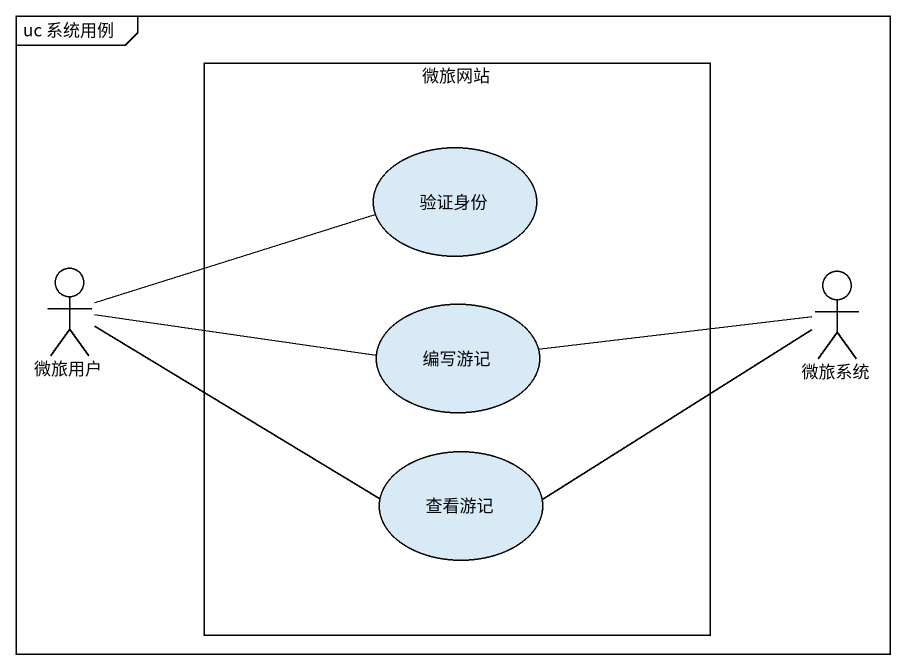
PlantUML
@startuml
mainframe uc 系统用例
rectangle 微旅网站 {
  usecase 验证身份
  usecase 编写游记
  usecase 查看游记
}
actor 微旅用户
actor 微旅系统
微旅用户 -right- 验证身份
微旅用户 -right- 编写游记
微旅用户 -right- 查看游记
微旅系统 -left- 编写游记
微旅系统 -left- 查看游记
@enduml
